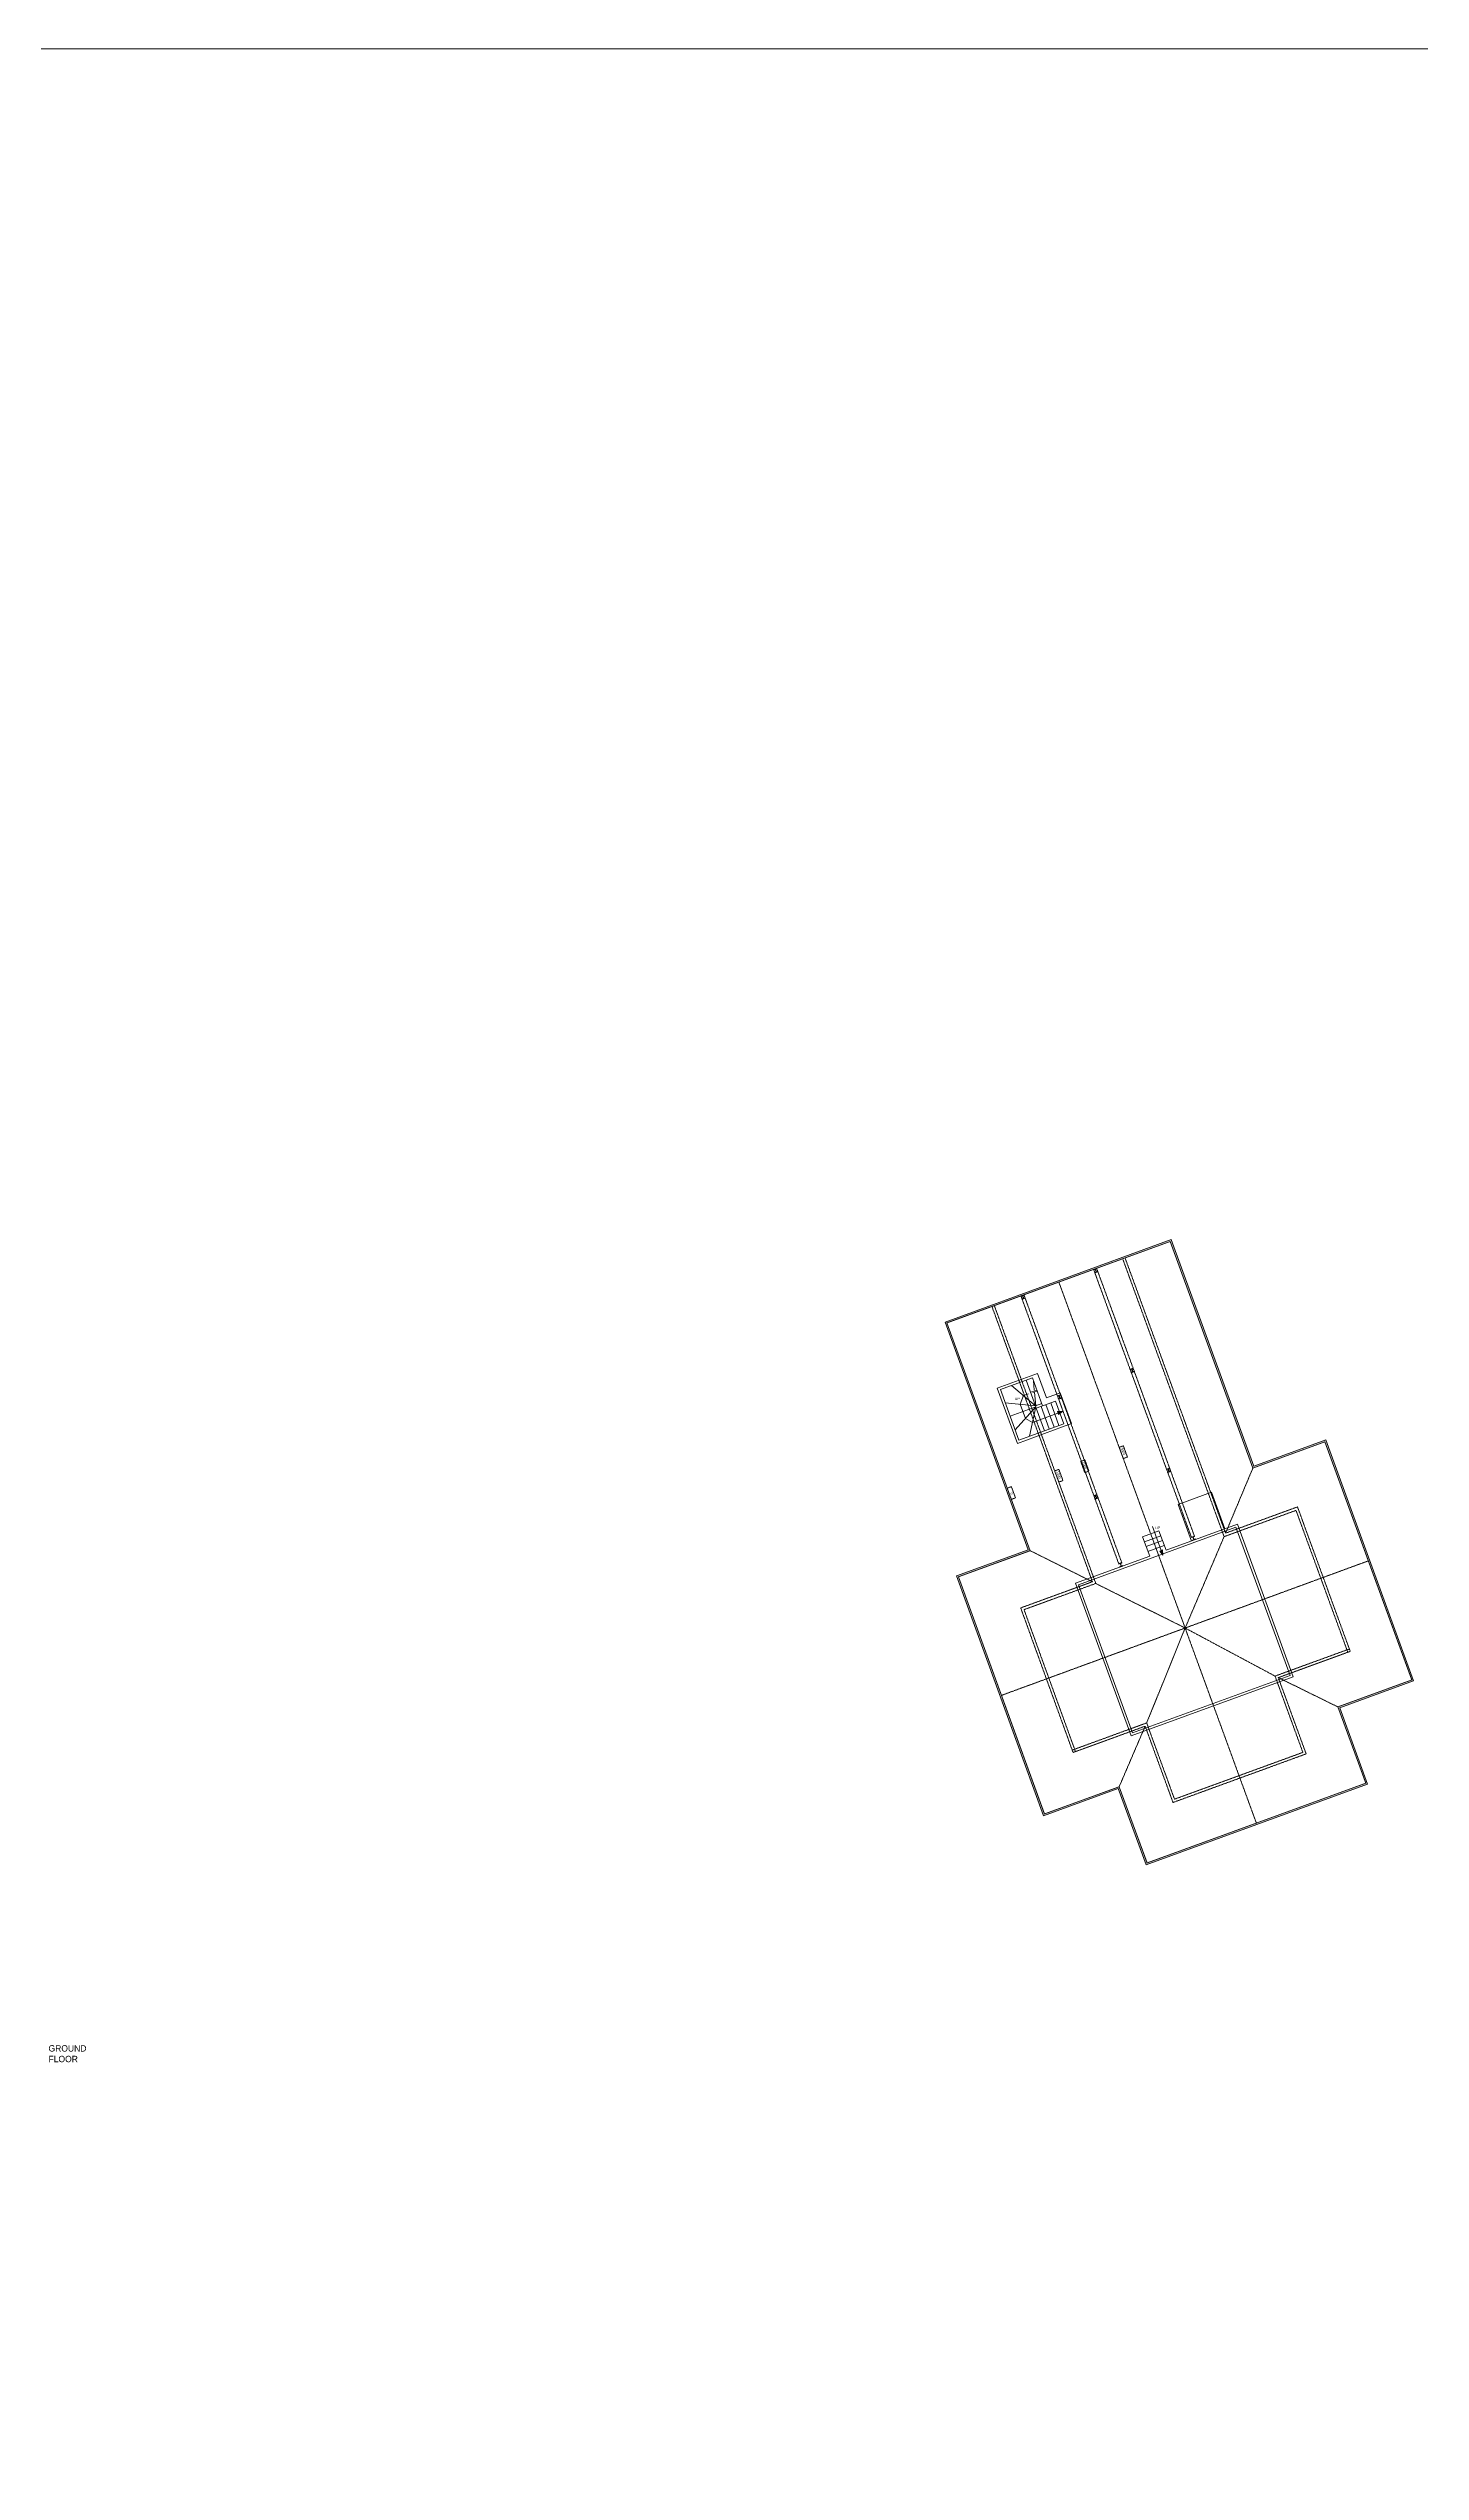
# Model space of a CAD drawing. Header units: millimetres. Extents: x 62976 to 1097852, y -110926 to 167100.
# Drawn here: x 462442 to 516223, y -49876 to 45128 of the extents above; entities that cross this region are included whole.
import ezdxf

# ---------------------------------------------------------------- set-up
doc = ezdxf.new("R2010")
doc.units = ezdxf.units.MM
doc.linetypes.add('HIDDENX2', pattern=[0.75, 0.5, -0.25])
for name, color, linetype, lineweight in [('BLOCKS', 8, 'Continuous', 15), ('Ceiling', 45, 'HIDDENX2', 15), ('GIA', 84, 'Continuous', 15), ('Stairs', 8, 'Continuous', 15), ('WALLS', 7, 'Continuous', 15)]:
    doc.layers.add(name, color=color, linetype=linetype, lineweight=lineweight)
doc.layers.add('Whatch', color=7, linetype='Continuous', lineweight=15, true_color=0xa8a8a8)
doc.styles.add('Century Gothic', font='GOTHIC.TTF')

msp = doc.modelspace()

# ---------------------------------------------------------------- hatches: boundary and pattern name
at = {"layer": 'Stairs'}
for points in [[(501992, -8320), (502032, -8429), (502192, -8308)], [(506110, -13744), (506002, -13784), (506123, -13945)]]:
    msp.add_hatch(color=256, dxfattribs=at).paths.add_polyline_path(points)
at = {"layer": 'Whatch', "ltscale": 2}
h = msp.add_hatch(color=256, dxfattribs=at)
h.dxf.hatch_style = 1
h.paths.add_polyline_path([(512505, -9430), (509686, -10459), (506443, -1575), (497584, -4809), (500842, -13736), (498035, -14760), (501443, -24170), (504376, -23100), (505468, -26091), (514149, -22922), (513058, -19931), (515952, -18875)])
h.paths.add_polyline_path([(512470, -9505), (509651, -10534), (506408, -1650), (497659, -4844), (500917, -13771), (498110, -14795), (501478, -24095), (504411, -23025), (505502, -26016), (514074, -22887), (512983, -19896), (515877, -18840)], flags=16)
h.paths.add_polyline_path([(501269, -9254), (500421, -9563), (499629, -7394), (501208, -6818), (501557, -7773), (501963, -7625), (500561, -3784), (500679, -3741), (502081, -7582), (502096, -7577), (502539, -8790), (503054, -10215), (503066, -10211), (503226, -10649), (504510, -14236), (504560, -14372), (505608, -13990), (505330, -13230), (505650, -13113), (504411, -9720), (504575, -9660), (504735, -10098), (505780, -13066), (505969, -12997), (506247, -13757), (507244, -13392), (506721, -11961), (503410, -2744), (503529, -2701), (506887, -11901), (508030, -11483), (508553, -12915), (509044, -12736), (511400, -12055), (513467, -17719), (511169, -18558), (511226, -18716), (510706, -18906), (511740, -21739), (506521, -23643), (505487, -20810), (504886, -21030), (502604, -21684), (500551, -16015), (502761, -15209), (502703, -15050), (503305, -14830)], flags=0)
h.paths.add_polyline_path([(501329, -9125), (500481, -9435), (499757, -7454), (501008, -6998), (501408, -8094), (501918, -7908), (502067, -8316), (502192, -8308), (502092, -8384), (502241, -8793), (501329, -9125), (501883, -10643), (502047, -10583), (502207, -11021), (503437, -14878), (506095, -13908), (506002, -13784), (506110, -13744), (508990, -12851), (509054, -13027), (511343, -12191), (513339, -17659), (511050, -18494), (511111, -18662), (510581, -18856), (511611, -21679), (506581, -23515), (505550, -20692), (504939, -20915), (502570, -21590), (502664, -21555), (500682, -16082), (502882, -15279), (502818, -15104), (503429, -14881)], flags=0)
h.paths.add_polyline_path([(500183, -11760), (500023, -11321), (500187, -11261), (500347, -11700)], flags=0)
h.paths.add_polyline_path([(503469, -11750), (503419, -11614), (503537, -11571), (503587, -11707)], flags=0)
h.paths.add_polyline_path([(501321, -8627), (501015, -8739), (500738, -8585), (500536, -8031), (500660, -7692), (501126, -8090), (501160, -8184)], flags=0)
h.paths.add_polyline_path([(502040, -7836), (501990, -7699), (502108, -7656), (502158, -7792)], flags=0)
h.paths.add_polyline_path([(506318, -10710), (506268, -10574), (506387, -10531), (506436, -10667)], flags=0)
h.paths.add_polyline_path([(507241, -13239), (507359, -13196), (507409, -13332), (507291, -13375)], flags=0)
h.paths.add_polyline_path([(504889, -6796), (504839, -6659), (504958, -6616), (505007, -6752)], flags=0)
h.paths.add_polyline_path([(505790, -12982), (506014, -12982), (506014, -12766), (505790, -12766)], flags=8)
h.paths.add_polyline_path([(502892, -10290), (503015, -10627), (503218, -10553), (503095, -10216)], flags=8)
h.paths.add_polyline_path([(504401, -9739), (504524, -10076), (504727, -10002), (504604, -9665)], flags=8)
h.paths.add_polyline_path([(500073, -11504), (500117, -11624), (500319, -11550), (500276, -11430)], flags=8)
h.paths.add_polyline_path([(501868, -10648), (501991, -10985), (502193, -10911), (502070, -10574)], flags=8)
h.paths.add_polyline_path([(500285, -7922), (500508, -7922), (500508, -7706), (500285, -7706)], flags=8)

# ---------------------------------------------------------------- linework, layer by layer
at = {"layer": 'BLOCKS', "ltscale": 2}
for p, q in [((506721, -11961), (508030, -11483)), ((507244, -13392), (506721, -11961)), ((508553, -12915), (508030, -11483)), ((502818, -15104), (508990, -12851)), ((505330, -13230), (505969, -12997)), ((505608, -13990), (505330, -13230)), ((506039, -13187), (505400, -13420)), ((506247, -13757), (505969, -12997)), ((506247, -13757), (509044, -12736)), ((508990, -12851), (511111, -18662)), ((509044, -12736), (511226, -18716)), ((502703, -15050), (505608, -13990)), ((506108, -13377), (505469, -13610)), ((506177, -13567), (505539, -13800)), ((502703, -15050), (504886, -21030)), ((502818, -15104), (504939, -20915)), ((504886, -21030), (511226, -18716)), ((504939, -20915), (511111, -18662))]:
    msp.add_line(p, q, dxfattribs=at)
at = {"layer": 'Ceiling', "ltscale": 2}
for p, q in [((503410, -2744), (507241, -13239)), ((503529, -2701), (507359, -13196)), ((504549, -2329), (508524, -13220)), ((504643, -2295), (508581, -13084)), ((500561, -3784), (504392, -14279)), ((500679, -3741), (504510, -14236)), ((509788, -24452), (502047, -3242)), ((503363, -14989), (499424, -4199)), ((499518, -4165), (503494, -15056)), ((508581, -13084), (509651, -10534)), ((508524, -13220), (511343, -12191)), ((508581, -13084), (511400, -12055)), ((511343, -12191), (513373, -17753)), ((511400, -12055), (513467, -17719)), ((506997, -16804), (508524, -13220)), ((499794, -19445), (514173, -14172)), ((500917, -13771), (503361, -14990)), ((500551, -16015), (503363, -14989)), ((500682, -16082), (503494, -15056)), ((506997, -16804), (503494, -15056)), ((502604, -21684), (500551, -16015)), ((502698, -21650), (500682, -16082)), ((505489, -20524), (506997, -16804)), ((510520, -18688), (506997, -16804)), ((513433, -17625), (510520, -18688)), ((513467, -17719), (510648, -18748)), ((510520, -18688), (511611, -21679)), ((510648, -18748), (511740, -21739)), ((512983, -19896), (510648, -18748)), ((505489, -20524), (502570, -21590)), ((505430, -20652), (502604, -21684)), ((504411, -23025), (505430, -20652)), ((506521, -23643), (505430, -20652)), ((505489, -20524), (506581, -23515)), ((511740, -21739), (506521, -23643)), ((511611, -21679), (506581, -23515))]:
    msp.add_line(p, q, dxfattribs=at)
at = {"layer": 'Ceiling'}
for points in [[(503066, -10211), (503226, -10649), (503062, -10709), (502902, -10270)], [(504575, -9660), (504735, -10098), (504571, -10158), (504411, -9720)], [(500187, -11261), (500347, -11700), (500183, -11760), (500023, -11321)], [(502047, -10583), (502207, -11021), (502043, -11081), (501883, -10643)]]:
    msp.add_lwpolyline(points, close=True, dxfattribs=at)
at = {"layer": 'GIA', "ltscale": 2, "const_width": 30}
msp.add_lwpolyline([(497659, -4844), (506408, -1650), (509651, -10534), (512470, -9505), (515877, -18840), (512983, -19896), (514074, -22887), (505502, -26016), (504411, -23025), (501478, -24095), (498110, -14795), (500917, -13771)], close=True, dxfattribs=at)
at = {"layer": 'Stairs'}
for p, q in [((499629, -7394), (501208, -6818)), ((499629, -7394), (500421, -9563)), ((499757, -7454), (501008, -6998)), ((499757, -7454), (500481, -9435)), ((501126, -8090), (500195, -7294)), ((501126, -8090), (500760, -7088)), ((500972, -7539), (501198, -7518)), ((501092, -7573), (500972, -7539)), ((501008, -6998), (501408, -8094)), ((501077, -7479), (501049, -7110)), ((501194, -7507), (501077, -7479)), ((501145, -8083), (501092, -7573)), ((501208, -6818), (501557, -7773)), ((501557, -7773), (502096, -7577)), ((502096, -7577), (502539, -8790)), ((501126, -8090), (499946, -7972)), ((501143, -8137), (500140, -8503)), ((501143, -8137), (500334, -9033)), ((500536, -8031), (500660, -7692)), ((500738, -8585), (500536, -8031)), ((500863, -7618), (500660, -7692)), ((501143, -8137), (500899, -9282)), ((501015, -8739), (502012, -8375)), ((501126, -8090), (501374, -8000)), ((501126, -8090), (501160, -8184)), ((501160, -8184), (501918, -7908)), ((501160, -8184), (501483, -9069)), ((501672, -9000), (501349, -8115)), ((501862, -8931), (501539, -8046)), ((502051, -8862), (501728, -7977)), ((501918, -7908), (502241, -8793)), ((501992, -8320), (502192, -8308)), ((501992, -8320), (502032, -8429)), ((502032, -8429), (502192, -8308)), ((500421, -9563), (502539, -8790)), ((500481, -9435), (502241, -8793)), ((500738, -8585), (501015, -8739)), ((505712, -12823), (506056, -13764)), ((506110, -13744), (506002, -13784)), ((506002, -13784), (506123, -13945)), ((506110, -13744), (506123, -13945))]:
    msp.add_line(p, q, dxfattribs=at)
at = {"layer": 'WALLS', "ltscale": 2}
for p, q in [((503410, -2744), (503529, -2701)), ((503417, -2763), (503410, -2744)), ((503417, -2763), (503467, -2745)), ((503453, -2862), (503503, -2844)), ((503460, -2881), (503578, -2837)), ((503503, -2844), (503467, -2745)), ((503486, -2738), (503536, -2720)), ((503522, -2837), (503486, -2738)), ((503522, -2837), (503572, -2819)), ((503536, -2720), (503529, -2701)), ((503578, -2837), (503572, -2819)), ((500561, -3784), (500679, -3741)), ((500568, -3803), (500561, -3784)), ((500568, -3803), (500618, -3785)), ((500654, -3884), (500618, -3785)), ((500636, -3778), (500686, -3760)), ((500672, -3877), (500636, -3778)), ((500686, -3760), (500679, -3741)), ((503460, -2881), (503453, -2862)), ((500604, -3902), (500654, -3884)), ((500611, -3921), (500604, -3902)), ((500611, -3921), (500729, -3877)), ((500672, -3877), (500722, -3859)), ((500729, -3877), (500722, -3859)), ((504839, -6659), (504958, -6616)), ((504915, -6653), (504965, -6635)), ((504958, -6616), (504965, -6635)), ((504839, -6659), (504846, -6678)), ((504846, -6678), (504896, -6660)), ((504882, -6777), (504932, -6759)), ((504882, -6777), (504889, -6796)), ((504889, -6796), (505007, -6752)), ((504896, -6660), (504932, -6759)), ((504915, -6653), (504951, -6752)), ((504951, -6752), (505001, -6734)), ((505001, -6734), (505007, -6752)), ((501990, -7699), (502108, -7656)), ((501990, -7699), (501997, -7718)), ((501997, -7718), (502047, -7700)), ((502033, -7817), (502083, -7799)), ((502033, -7817), (502040, -7836)), ((502040, -7836), (502158, -7792)), ((502047, -7700), (502083, -7799)), ((502065, -7693), (502115, -7675)), ((502065, -7693), (502101, -7792)), ((502101, -7792), (502151, -7774)), ((502108, -7656), (502115, -7675)), ((502151, -7774), (502158, -7792)), ((506268, -10574), (506387, -10531)), ((506268, -10574), (506275, -10593)), ((506275, -10593), (506325, -10575)), ((506311, -10692), (506361, -10673)), ((506311, -10692), (506318, -10710)), ((506318, -10710), (506436, -10667)), ((506325, -10575), (506361, -10673)), ((506344, -10568), (506393, -10550)), ((506344, -10568), (506380, -10667)), ((506380, -10667), (506429, -10648)), ((506387, -10531), (506393, -10550)), ((506429, -10648), (506436, -10667)), ((503419, -11614), (503537, -11571)), ((503419, -11614), (503426, -11633)), ((503426, -11633), (503476, -11615)), ((503462, -11732), (503512, -11714)), ((503462, -11732), (503469, -11750)), ((503469, -11750), (503587, -11707)), ((503476, -11615), (503512, -11714)), ((503494, -11608), (503544, -11590)), ((503494, -11608), (503530, -11707)), ((503530, -11707), (503580, -11688)), ((503537, -11571), (503544, -11590)), ((503580, -11688), (503587, -11707)), ((507241, -13239), (507359, -13196)), ((507241, -13239), (507248, -13258)), ((507248, -13258), (507298, -13240)), ((507298, -13240), (507334, -13339)), ((507316, -13233), (507366, -13215)), ((507316, -13233), (507352, -13332)), ((507359, -13196), (507366, -13215)), ((504392, -14279), (504510, -14236)), ((504510, -14236), (504517, -14255)), ((507284, -13357), (507334, -13339)), ((507284, -13357), (507291, -13375)), ((507291, -13375), (507409, -13332)), ((507352, -13332), (507402, -13313)), ((507402, -13313), (507409, -13332)), ((504392, -14279), (504398, -14298)), ((504398, -14298), (504448, -14280)), ((504434, -14397), (504484, -14379)), ((504434, -14397), (504441, -14415)), ((504441, -14415), (504560, -14372)), ((504448, -14280), (504484, -14379)), ((504467, -14273), (504517, -14255)), ((504467, -14273), (504503, -14372)), ((504503, -14372), (504553, -14353)), ((504553, -14353), (504560, -14372))]:
    msp.add_line(p, q, dxfattribs=at)
at = {"layer": 'WALLS', "ltscale": 2, "const_width": 30}
msp.add_lwpolyline([(277746, 45113), (571757, 45113), (571757, -110911), (277746, -110911)], close=True, dxfattribs=at)
at = {"layer": 'WALLS', "ltscale": 2}
msp.add_lwpolyline([(515877, -18840), (512983, -19896), (514074, -22887), (505502, -26016), (504411, -23025), (501478, -24095), (498110, -14795), (500917, -13771), (497659, -4844), (506408, -1650), (509651, -10534), (512470, -9505)], close=True, dxfattribs=at)
at = {"layer": 'Whatch', "ltscale": 2}
msp.add_lwpolyline([(515952, -18875), (513058, -19931), (514149, -22922), (505468, -26091), (504376, -23100), (501443, -24170), (498035, -14760), (500842, -13736), (497584, -4809), (506443, -1575), (509686, -10459), (512505, -9430)], close=True, dxfattribs=at)

# ---------------------------------------------------------------- texts
at = {"layer": 'Ceiling', "char_height": 100, "width": 730.14, "attachment_point": 1, "rotation": 290.05208, "style": 'Century Gothic'}
for s, insert in [('2000', (503051, -10263)), ('3600', (504560, -9713)), ('1300', (502031, -10635)), ('0', (500232, -11478))]:
    msp.add_mtext(s, dxfattribs=dict(at, insert=insert))
at = {"layer": 'Stairs', "char_height": 100, "width": 1430, "attachment_point": 1, "style": 'Century Gothic'}
for insert in [(500322, -7766), (505828, -12826)]:
    msp.add_mtext('UP', dxfattribs=dict(at, insert=insert))
at = {"layer": 'WALLS', "insert": (462444, -33160), "char_height": 250, "width": 1910, "attachment_point": 1, "style": 'Century Gothic'}
msp.add_mtext('GROUND FLOOR', dxfattribs=at)

doc.saveas('drawing.dxf')
